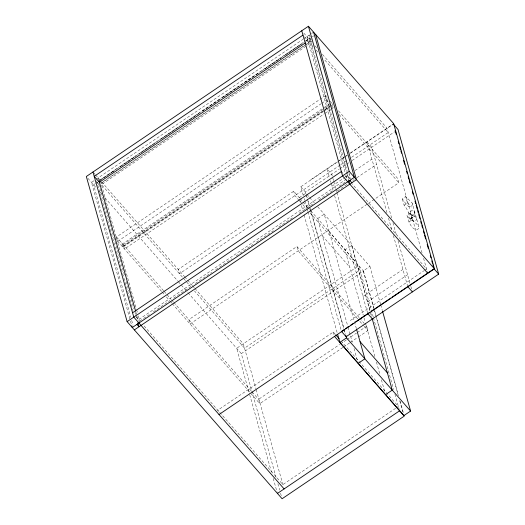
<?xml version="1.0" encoding="UTF-8"?>
<svg xmlns="http://www.w3.org/2000/svg" width="525" height="525" viewBox="0 0 525 525"><rect width="100%" height="100%" fill="white"/><g stroke="black" fill="none" stroke-linecap="round" stroke-linejoin="round"><path stroke-width="0.39" stroke-dasharray="2.62 1.97" d="M412.361 203.602L412.112 205.426L411.324 206.115L410.373 206.601L408.411 206.325L406.199 204.166L402.308 198.824L405.681 196.54L412.21 203.09L418.871 226.8L418.609 228.618L416.876 229.793C410.675 229.012 408.384 220.579 406.98 215.506L410.353 213.222L414.422 216.779L410.196 219.64L406.98 215.506M410.196 219.64L408.621 212.763L412.985 209.81L414.625 211.68L414.52 214.01L413.739 214.699L412.788 215.184L410.261 214.64L408.614 212.756L406.481 208.458L404.112 205.249L402.308 198.824M414.783 212.192L414.52 214.01L413.739 214.699M416.483 218.236L416.22 220.06L414.488 221.235L411.961 220.684L410.32 218.807L414.665 215.834L416.483 218.236L416.305 217.704M94.139 180.613L91.494 182.398L130.298 320.44M96.121 179.268L302.866 39.414M303.542 38.955L310.925 33.954M311.594 33.508L313.596 32.156M99.632 180.278L305.018 41.337M305.694 40.878L307.729 39.506L309.796 41.862L101.023 183.094M98.326 181.374L111.884 172.207M112.56 171.747L154.593 143.318M155.269 142.859L197.295 114.43M197.971 113.971L217.626 100.669M218.308 100.216L260.334 71.781M261.01 71.321L303.037 42.892M305.747 41.062L309.816 38.305L311.883 40.668M94.881 183.868L93.562 184.761L130.81 317.277M95.543 183.422L97.525 182.077M100.222 180.252L115.815 169.706M120.56 166.497L136.152 155.951M140.897 152.742L155.807 142.656M161.227 138.987L178.172 127.522M181.565 125.232L198.509 113.768M202.578 111.011L218.846 100.006M222.908 97.256L239.177 86.251M244.604 82.582L259.514 72.496M264.935 68.828L281.203 57.822M285.272 55.072L301.54 44.067M305.609 41.318L310.354 38.102M312.355 36.75L313.674 35.858M306.797 41.934L308.155 41.016L303.502 35.7M101.069 183.277L311.207 41.127M161.562 291.401L117.738 241.316L116.517 236.965L325.29 95.734L327.351 98.096M117.738 241.316L321.09 103.753M321.766 103.3L326.511 100.085L325.29 95.734M122.056 244.197L323.374 108.012M324.05 107.553L330.153 103.425M329.936 101.049L332.003 103.412L123.231 244.643L124.458 248.994L324.417 113.722M122.391 246.632L324.384 109.987M325.06 109.528L329.805 106.319M123.605 245.969L332.377 104.737M323.544 111.497L122.903 247.223L121.682 242.872M324.22 111.037L330.323 106.91M325.093 113.262L330.514 109.594M331.196 109.141L333.224 107.763L332.003 103.412M299.637 198.037L293.718 191.271L178.231 269.404L179.452 273.755L340.095 165.08M310.78 179.734L337.089 161.936M337.759 161.477L343.829 157.375M344.505 156.916L347.202 155.092M350.575 152.808L393.665 123.664M303.253 195.405L300.818 186.756L338.618 161.188M339.301 160.729L345.398 156.601M346.073 156.142L347.432 155.229M350.142 153.392L393.363 124.156M340.777 164.62L348.233 159.58M351.619 157.283L388.224 132.523L323.669 58.747M305.911 193.646L305.471 192.071L339.202 169.247M339.885 168.794L345.982 164.666M346.658 164.207L349.368 162.376M352.078 160.538L394.642 131.749M299.211 197.715L305.872 193.207M331.931 186.152L344.8 177.443M345.483 176.984L349.545 174.234M354.966 170.566L371.91 159.108M139.794 321.037L149.284 314.619M153.352 311.87L169.621 300.864M173.69 298.115L189.958 287.109M195.379 283.441L211.647 272.436M215.716 269.686L231.984 258.681M236.047 255.924L252.998 244.46M256.384 242.169L273.328 230.705M278.755 227.036L293.665 216.95M299.086 213.281L314.002 203.195M318.747 199.986L333.657 189.899M339.078 186.231L345.181 182.103M337.253 191.008L348.095 183.671M352.839 180.469L354.198 179.55M356.908 177.713L376.556 164.423M359.152 317.618L296.927 246.501L188.836 319.62L190.063 323.971L367.651 203.831M368.333 203.378L398.836 182.739L397.609 178.388L337.916 110.171M404.112 205.249L407.492 202.965L405.681 196.54M410.32 218.807L414.684 215.854M408.811 222.016L412.184 219.732L410.353 213.222M317.743 206.771L369.928 266.411L363.267 270.92L373.872 308.661M276.111 477.455L241.303 353.614L363.458 270.972L308.241 207.874M362.933 296.461L402.911 269.417M367.585 301.77L407.564 274.726M335.442 334.517L333.29 332.056L217.803 410.189L218.21 411.639M350.352 320.519L423.872 270.782M424.548 270.322L426.576 268.957L351.796 183.494M342.891 347.465L259.796 403.673L258.576 399.322L339.642 344.479M340.318 344.026L346.395 339.911M347.071 339.452L356.527 333.053M357.203 332.601L366.66 326.202L364.514 323.748M343.567 347.005L349.65 342.891M350.326 342.438L357.755 337.411M358.431 336.952L367.887 330.553L366.66 326.202M395.666 408.286L282.89 484.575L142.485 324.115M396.342 407.827L398.383 406.448L341.9 341.893M412.788 215.184L410.255 214.633M412.184 219.732L417.08 224.418L418.871 226.8M407.492 202.965L411.357 207.047M310.518 37.052L308.963 35.287L347.143 171.111M303.831 33.121L311.686 42.098M314.915 45.787L317.067 48.247M322.442 54.39L386.997 128.172L422.251 253.588M312.913 46.449L310.223 43.378L101.45 184.61L190.746 286.663M316.135 50.138L318.288 52.598M326.511 100.085L328.578 102.447M331.163 105.4L333.224 107.763M339.143 114.522L398.836 182.739M349.945 178.579L348.915 177.398L138.101 320.007L135.85 311.988M341.335 171.544L342.884 173.316M344.951 175.678L346.5 177.443M300.818 186.756L305.471 192.071M306.954 194.44L309.107 196.908M309.652 197.525L314.501 203.07M329.037 231.341L356.416 262.631M300.175 198.653L302.866 201.725M302.984 202.027L307.84 207.578M299.243 200.543L294.945 195.628L293.718 191.271M299.782 201.16L306.239 208.537M310.006 212.842L360.032 270.014L244.538 348.141L194.512 290.968M322.376 235.85L349.755 267.14M359.691 318.229L363.983 323.137M357.696 318.905L298.147 250.852L296.927 246.501M359.842 321.359L363.595 325.651M364.133 326.261L367.887 330.553M93.509 172.581L95.058 174.352M95.576 174.943L184.459 276.524M184.682 276.78L192.216 285.383M192.557 285.784L194.723 288.251M194.906 288.461L243.318 343.79L255.957 388.749M96.974 182.293L99.041 184.656M87.878 178.27L95.721 187.228M99.501 191.553L101.66 194.02M104.902 197.722L177.798 281.033M178.336 281.649L187.517 292.143M188.055 292.76L241.303 353.614M116.517 236.965L163.564 290.732M164.102 291.349L171.091 299.335M171.629 299.952L173.243 301.796M173.782 302.413L251.6 391.348M252.138 391.965L258.576 399.322M162.1 292.012L164.246 294.473M166.399 296.933L169.627 300.622M170.166 301.232L171.78 303.076M172.318 303.693L259.796 403.673M136.178 316.91L137.734 318.675M138.62 320.598L139.657 321.779M423.583 258.32L427.389 271.858M391.617 218L371.726 147.249L367.08 141.934L386.964 212.684M392.943 222.725L396.487 235.331M398.035 240.85L409.973 283.316M410.852 286.44L412.171 291.126M388.52 218.203L392.168 231.197M393.389 235.535L407.741 286.591M349.171 173.322L350.72 178.841M347.327 171.747L349.322 178.848M308.995 39.021L346.795 173.493M347.018 174.28L348.784 180.574M306.928 36.658L345.069 172.338M345.955 175.488L346.874 178.776M369.928 266.411L380.54 304.152M380.756 304.94L382.305 310.439M363.458 270.972L373.879 308.05M374.765 311.207L398.488 395.607M400.043 401.126L403.364 412.958M374.095 309.442L398.18 395.135M399.728 400.641L403.042 412.433M373.223 316.936L358.811 265.663L236.657 348.298L249.513 394.045M373.439 317.723L393.619 389.504M394.951 394.236L399.164 409.224M333.506 180.534L331.748 174.293L327.101 168.978L329.516 177.568M333.723 181.315L335.81 188.738M335.921 189.125L336.696 191.887M336.919 192.675L371.772 316.673M369.928 310.695L351.592 245.457L344.932 249.966L363.267 315.197M370.814 313.845L371.26 315.42M330.396 180.692L330.829 182.247M331.052 183.028L333.034 190.096M334.589 195.608L367.762 313.635M364.042 317.96L365.256 322.291M365.479 323.078L375.113 357.335M376.438 362.06L380.1 375.08M381.419 379.785L384.74 391.591M356.383 328.624L324.214 214.167L317.553 218.676L347.845 326.458M348.068 327.246L352.275 342.215M354.04 348.495L358.208 363.326M306.757 196.35L307.197 197.925M308.083 201.068L309.409 205.787M310.295 208.93L343.882 328.427M344.105 329.214L345.43 333.933M306.134 194.427L307.237 198.358M307.46 199.146L309.448 206.22M309.665 207.007L310.334 209.37M310.551 210.151L343.921 328.867M344.144 329.654L345.47 334.366M304.132 198.548L304.579 200.123M304.795 200.911L306.784 207.985M307.007 208.773L307.67 211.129M307.893 211.916L341.04 329.844M299.65 199.29L300.536 202.433M301.422 205.577L302.748 210.295M304.073 215.007L337.444 333.723M333.29 332.056L334.517 336.413M256.18 389.543L283.224 485.776M277.889 483.761L279.661 490.074M280.547 493.231L281.656 497.175M249.736 394.839L271.464 472.139M273.236 478.452L277.226 492.647M100.439 181.013L136.362 308.831M136.585 309.619L137.471 312.775M138.357 315.925L139.689 320.663M98.155 177.89L99.008 180.915M98.851 183.999L124.793 276.288M126.21 281.315L133.941 308.818M134.997 312.572L135.483 314.317M135.706 315.105L136.808 319.029M96.567 180.849L132.976 310.387M131.696 320.434L133.028 325.165M130.515 321.228L131.847 325.959"/><path stroke-width="0.79" d="M219.023 414.54L434.457 268.8L393.665 123.664L308.424 26.25L86.33 176.498L127.129 321.635L282.102 498.75L404.257 416.115L334.517 336.413M302.991 35.109L94.218 176.341L99.382 182.247L305.445 42.847M132.562 312.775L341.335 171.544M127.129 321.635L349.223 171.386L308.424 26.25M138.134 323.748L139.493 322.829M348.948 181.138L350.3 180.219M134.361 329.903L356.455 179.655L315.656 34.512M344.177 329.588L341.48 331.413L346.133 336.728L438.67 274.122L398.009 129.472L393.363 124.156M345.522 328.676L348.895 326.399M350.241 325.487L353.614 323.21M355.635 321.838L369.797 312.257M371.149 311.345L390.803 298.049M392.155 297.13L407.065 287.05M408.411 286.132L433.348 269.266M382.528 311.227L410.589 411.068L403.928 415.577L339.872 342.372L346.533 337.864L345.87 335.501M358.208 363.326L364.875 358.824L356.724 329.831M385.586 394.616L392.254 390.114L372.146 318.57M277.449 493.434L399.604 410.799M349.223 171.386L434.457 268.8M434.024 268.813L438.67 274.122M349.762 180.423L351.829 182.785M427.796 273.308L342.562 175.895L301.763 30.758M407.741 286.591L412.387 291.907M367.762 313.635L372.409 318.951M360.045 341.644L387.424 372.934M346.533 337.864L410.589 411.068M335.98 335.134L339.209 338.822M284.117 488.926L133.79 317.126L92.991 171.99M136.92 324.411L138.987 326.773L137.878 322.829M395.128 130.443L396.231 134.374M398.219 141.448L398.888 143.811M399.768 146.954L400.431 149.31M400.877 150.885L401.54 153.241M403.528 160.322L404.631 164.253M406.619 171.327L407.282 173.683M408.168 176.827L408.831 179.189M409.27 180.757L409.933 183.12M412.368 191.763L413.031 194.125M415.019 201.2L415.682 203.556M416.122 205.131L417.224 209.062M417.67 210.637L418.333 212.993M418.773 214.567L419.882 218.498M420.761 221.642L421.424 223.998M421.87 225.573L422.533 227.929M423.413 231.072L424.075 233.435M424.522 235.003L425.624 238.934M427.173 244.44L428.275 248.371M430.264 255.445L430.927 257.801M431.812 260.951L432.475 263.307M432.915 264.882L433.578 267.238M313.596 32.156L354.388 177.293L132.293 327.541L131.847 325.959M348.784 180.574L349.794 184.163M337.66 334.51L339.872 342.372M99.048 181.046L135.627 311.2"/></g></svg>
